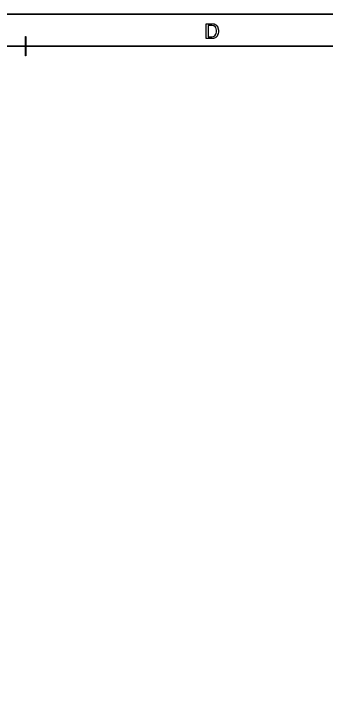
# Model space of a CAD drawing. Header units: inches. Extents: x 0.54 to 10.46, y 0.74 to 7.76.
# Drawn here: x 6.464 to 8.091, y 4.179 to 7.761 of the extents above; entities that cross this region are included whole.
import ezdxf

# ---------------------------------------------------------------- set-up
doc = ezdxf.new("R2010")
doc.units = ezdxf.units.IN
doc.header["$MEASUREMENT"] = 0

# ---------------------------------------------------------------- blocks, each defined once
blk = doc.blocks.new('block 2')
at = {"color": 7, "lineweight": 25, "true_color": 0xffffff}
blk.add_lwpolyline([(0.8729, 0.9096), (10.2943, 0.9096), (10.2943, 7.5904), (0.8729, 7.5904), (0.8729, 0.9096)], dxfattribs=at)
blk = doc.blocks.new('block 3')
at = {"color": 7, "lineweight": 25, "true_color": 0xffffff}
blk.add_lwpolyline([(10.296, 0.9061), (0.8712, 0.9061), (0.8707, 0.9061), (0.8694, 0.9074), (0.8694, 0.9078), (0.8694, 7.5922), (0.8694, 7.5926), (0.8707, 7.5939), (0.8712, 7.5939), (10.296, 7.5939), (10.2964, 7.5939), (10.2977, 7.5926), (10.2977, 7.5922), (10.2977, 0.9078), (10.2977, 0.9074), (10.2964, 0.9061), (10.296, 0.9061)], dxfattribs=at)
blk = doc.blocks.new('block 21')
at = {"color": 7, "lineweight": 25, "true_color": 0xffffff}
blk.add_lwpolyline([(6.5261, 7.5414), (6.5258, 7.5414), (6.5254, 7.5419), (6.5254, 7.542), (6.5254, 7.6423), (6.5254, 7.6425), (6.5258, 7.643), (6.5261, 7.643), (6.5262, 7.643), (6.5268, 7.6425), (6.5268, 7.6423), (6.5268, 7.542), (6.5268, 7.5419), (6.5262, 7.5414), (6.5261, 7.5414)], dxfattribs=at)
blk = doc.blocks.new('block 29')
at = {"color": 7, "lineweight": 25, "true_color": 0xffffff}
blk.add_lwpolyline([(7.4753, 7.6409), (7.4919, 7.6409), (7.4949, 7.6409), (7.5033, 7.6421), (7.504, 7.6423), (7.5047, 7.6426), (7.5106, 7.6459), (7.511, 7.6464), (7.5116, 7.647), (7.5164, 7.6552), (7.5167, 7.6562), (7.5171, 7.6572), (7.5188, 7.6677), (7.5188, 7.6712), (7.5188, 7.6759), (7.5154, 7.6889), (7.5148, 7.6899), (7.5141, 7.6911), (7.5059, 7.6984), (7.505, 7.6987), (7.5043, 7.699), (7.4948, 7.7003), (7.4917, 7.7003), (7.4753, 7.7003), (7.4753, 7.6409)], dxfattribs=at)
blk = doc.blocks.new('block 30')
at = {"color": 7, "lineweight": 25, "true_color": 0xffffff}
blk.add_lwpolyline([(7.465, 7.6317), (7.465, 7.7095), (7.4918, 7.7095), (7.4953, 7.7095), (7.5049, 7.7086), (7.5057, 7.7084), (7.5068, 7.7082), (7.5163, 7.7036), (7.5171, 7.7029), (7.5181, 7.702), (7.5258, 7.6909), (7.5263, 7.6896), (7.5268, 7.6882), (7.5294, 7.6754), (7.5294, 7.6711), (7.5294, 7.6672), (7.5276, 7.6565), (7.5273, 7.6553), (7.5269, 7.6542), (7.5225, 7.6448), (7.522, 7.644), (7.5215, 7.6433), (7.5155, 7.6374), (7.5149, 7.6369), (7.5143, 7.6365), (7.5065, 7.6333), (7.5056, 7.633), (7.5047, 7.6328), (7.496, 7.6317), (7.4931, 7.6317), (7.465, 7.6317)], dxfattribs=at)
blk = doc.blocks.new('block 52')
at = {"color": 7, "lineweight": 25, "true_color": 0xffffff}
blk.add_lwpolyline([(0.5387, 0.7425), (10.4614, 0.7425), (10.4614, 7.7575), (0.5387, 7.7575), (0.5387, 0.7425)], dxfattribs=at)
blk = doc.blocks.new('block 53')
at = {"color": 7, "lineweight": 25, "true_color": 0xffffff}
blk.add_lwpolyline([(10.4631, 0.739), (0.5369, 0.739), (0.5365, 0.739), (0.5352, 0.7403), (0.5352, 0.7407), (0.5352, 7.7593), (0.5352, 7.7597), (0.5365, 7.761), (0.5369, 7.761), (10.4631, 7.761), (10.4635, 7.761), (10.4648, 7.7597), (10.4648, 7.7593), (10.4648, 0.7407), (10.4648, 0.7403), (10.4635, 0.739), (10.4631, 0.739)], dxfattribs=at)

msp = doc.modelspace()

# ---------------------------------------------------------------- block references
for name in ['block 53', 'block 52', 'block 30', 'block 29', 'block 21', 'block 3', 'block 2']:
    msp.add_blockref(name, (0, 0))

doc.saveas('drawing.dxf')
